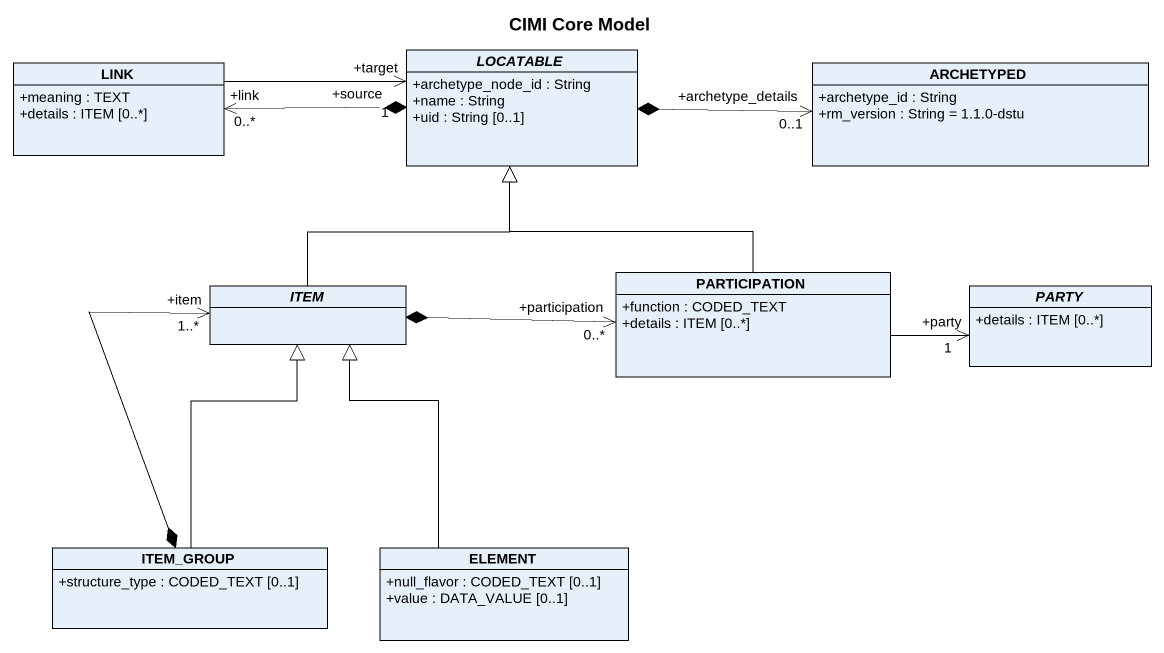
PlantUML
@startuml
title CIMI Core Model
hide circle
hide empty members
skinparam classAttributeIconSize 0
class LINK {
  +meaning : TEXT
  +details : ITEM [0..*]
}
abstract class LOCATABLE {
  +archetype_node_id : String
  +name : String
  +uid : String [0..1]
}
class ARCHETYPED {
  +archetype_id : String
  +rm_version : String = 1.1.0-dstu
}
abstract class ITEM
class PARTICIPATION {
  +function : CODED_TEXT
  +details : ITEM [0..*]
}
abstract class PARTY {
  +details : ITEM [0..*]
}
class ITEM_GROUP {
  +structure_type : CODED_TEXT [0..1]
}
class ELEMENT {
  +null_flavor : CODED_TEXT [0..1]
  +value : DATA_VALUE [0..1]
}
LINK -right-> "+target\n1" LOCATABLE
LOCATABLE "+source" *-left-> "+link\n0..*" LINK
LOCATABLE *-right-> "+archetype_details\n0..1" ARCHETYPED
ITEM -up-|> LOCATABLE
PARTICIPATION -up-|> LOCATABLE
PARTICIPATION "+participation\n0..*" <-left-* ITEM
PARTICIPATION -right-> "+party\n1" PARTY
ITEM_GROUP -up-|> ITEM
ITEM_GROUP *-up-> "+item\n1..*" ITEM
ELEMENT -up-|> ITEM
@enduml
